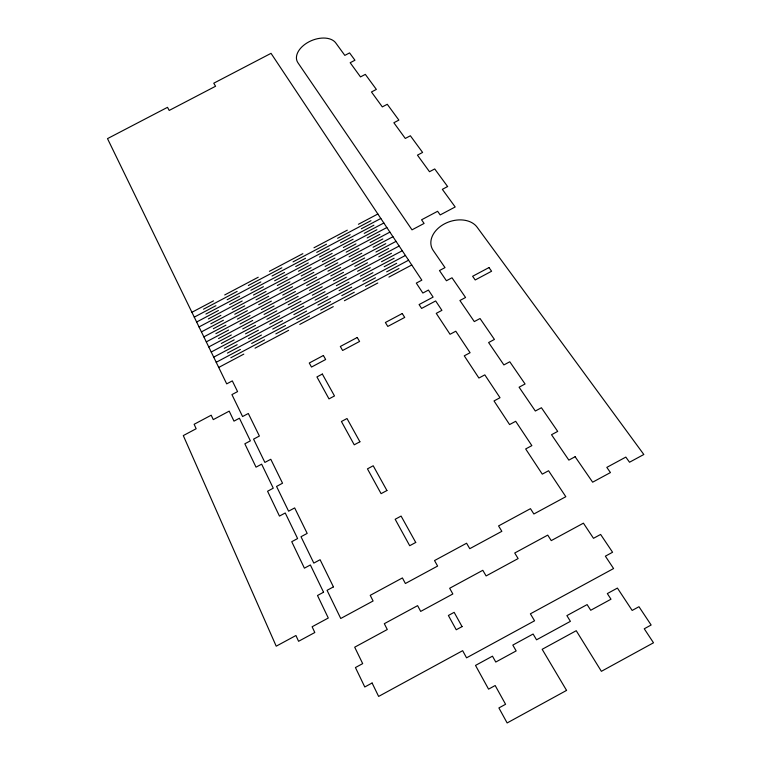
<?xml version="1.0" encoding="UTF-8"?>
<svg xmlns="http://www.w3.org/2000/svg" width="761" height="761" viewBox="0 0 761 761"><rect width="100%" height="100%" fill="white"/><g stroke="black" fill="none" stroke-linecap="round" stroke-linejoin="round"><path stroke-width="1.14" d="M227.425 353.094L261.423 335.059M272.733 329.056L306.635 311.078M317.917 305.094L351.715 287.163M362.959 281.19L396.662 263.316M216.21 362.284L240.371 349.461M251.672 343.468L285.537 325.499M296.8 319.525L330.569 301.603M341.803 295.649L375.468 277.784M386.674 271.839L408.581 260.214M230.821 357.765L264.59 339.844M275.834 333.879L309.508 316.005M320.714 310.06L354.293 292.243M365.47 286.317L398.945 268.547M218.721 367.439L243.815 354.122M255.03 348.177L288.609 330.35M299.786 324.414L333.27 306.635M344.419 300.719L377.808 282.997M388.919 277.099L411.749 264.98M191.915 312.286L213.508 300.871M224.704 294.954L258.236 277.232M269.404 271.325L302.84 253.66M313.97 247.772L347.311 230.155M358.402 224.286L377.856 214.003M203.501 309.204L237.137 291.415M248.333 285.499L281.874 267.767M293.042 261.86L326.488 244.186M337.618 238.298L370.968 220.671M194.264 317.137L215.943 305.675M227.168 299.739L260.823 281.941M272.019 276.024L305.57 258.283M316.728 252.376L350.184 234.692M361.313 228.804L380.833 218.483M205.908 314.046L239.658 296.191M250.892 290.255L284.547 272.457M295.744 266.531L329.294 248.79M340.471 242.883L373.927 225.189M196.642 322.017L218.397 310.507M229.66 304.552L263.42 286.697M274.654 280.752L308.31 262.945M319.515 257.018L353.075 239.268M364.243 233.361L383.839 223.002M208.333 318.916L242.198 300.995M253.461 295.04L287.23 277.175M298.464 271.23L332.129 253.423M343.325 247.496L376.895 229.736M199.03 326.935L220.871 315.377M232.181 309.394L266.036 291.473M277.308 285.508L311.078 267.644M322.312 261.698L355.977 243.881M367.183 237.946L386.854 227.539M210.797 323.805L244.757 305.836M256.067 299.853L289.931 281.931M301.204 275.967L334.964 258.093M346.198 252.148L379.872 234.331M201.437 331.882L223.392 320.257M234.73 314.255L268.69 296.276M279.991 290.293L313.855 272.371M325.128 266.407L358.888 248.533M370.122 242.588L389.898 232.115M213.308 328.723L247.363 310.688M258.702 304.685L292.652 286.716M303.953 280.733L337.808 262.802M349.08 256.838L382.831 238.964M203.862 336.866L225.95 325.166M237.318 319.144L271.363 301.118M282.702 295.116L316.643 277.137M327.943 271.154L361.789 253.232M373.052 247.268L392.961 236.719M215.886 333.641L250.008 315.568M261.375 309.556L295.401 291.53M306.721 285.527L340.652 267.558M351.943 261.584L385.77 243.663M206.298 341.879L228.585 330.074M239.972 324.043L274.084 305.97M285.432 299.958L319.439 281.941M330.759 275.948L364.671 257.989M375.953 252.005L396.043 241.361M218.55 338.559L252.719 320.457M264.096 314.426L298.169 296.371M309.508 290.369L343.477 272.371M354.788 266.379L388.652 248.428M208.752 346.94L231.315 334.983M242.711 328.942L276.842 310.849M288.21 304.828L322.245 286.792M333.565 280.79L367.506 262.802M378.797 256.818L399.154 246.031M221.327 343.458L255.506 325.347M266.883 319.316L300.956 301.251M312.305 295.239L346.274 277.232M357.584 271.239L391.468 253.28M211.225 352.02L234.16 339.863M245.546 333.822L279.668 315.739M291.016 309.717L325.033 291.682M336.362 285.679L370.274 267.701M381.565 261.708L402.274 250.73M224.276 348.31L258.398 330.217M269.755 324.196L303.782 306.15M315.102 300.148L349.033 282.16M360.324 276.167L394.15 258.236M213.708 357.137L237.166 344.704M248.524 338.674L282.559 320.628M293.879 314.616L327.81 296.619M339.111 290.626L372.938 272.685M384.2 266.711L405.423 255.458M566.565 690.408L507.14 722.95L498.893 707.939L505.58 704.286L495.173 685.528L488.562 689.143L475.511 665.418L492.472 656.172L495.772 662.041L516.167 650.921L512.809 645.09L533.109 634.027L536.543 639.811L570.408 621.347L566.878 615.62L587.121 604.595L590.726 610.265L610.997 599.211L607.326 593.58L617.418 588.082L632.163 610.436L638.974 606.717L651.14 625.009L644.253 628.776L653.499 642.788L601.39 671.326L576.239 630.707L542.165 649.304L566.565 690.408M462.06 626.607L456.239 629.766L448.381 615.478L454.155 612.339L462.06 626.607M372.1 683.007L364.785 686.983L355.435 667.549L362.683 663.621L354.693 647.192L387.282 629.518L384.315 623.687L417.608 605.642L420.69 611.406L452.843 593.97L449.656 588.272L482.807 570.303L486.108 575.934L518.127 558.574L514.721 553.009L547.739 535.116L551.249 540.614L583.421 523.168L593.494 538.312L600.619 534.441L612.576 552.258L605.366 556.177L613.585 568.543L530.388 613.823L534.564 620.795L466.56 657.827L462.65 650.684L378.626 696.42L372.1 683.007M323.558 592.229L317.499 595.502L328.286 618.018L312.124 626.76L314.807 632.515L298.578 641.295L295.943 635.511L276.214 646.184L183.296 435.587L196.148 428.738L194.141 424.286L211.206 415.202L213.27 419.625L229.204 411.14L233.988 421.128L239.43 418.227L250.369 440.847L244.842 443.796L256.029 467.159L261.641 464.162L273.256 488.191L267.568 491.245L279.458 516.082L285.242 512.981L297.608 538.55L291.739 541.708L304.41 568.172L310.374 564.957L323.558 592.229M333.432 586.893L327.059 590.336L340.747 618.484L373.099 600.981L370.226 595.34L402.407 577.932L405.394 583.506L437.613 566.07L434.521 560.562L466.579 543.23L469.765 548.681L501.851 531.321L498.56 525.927L530.474 508.671L533.87 513.989L565.823 496.705L548.567 470.745L542.279 474.141L525.67 448.952L531.863 445.623L515.682 421.29L509.594 424.571L494.013 400.942L500.015 397.718L484.814 374.869L478.907 378.036L464.258 355.825L470.089 352.714L455.791 331.216L450.046 334.279L436.253 313.361L441.913 310.345L435.663 300.947L421.604 308.433L419.083 304.562L433.114 297.104L428.433 290.074L422.859 293.042L416.305 283.102L421.841 280.162L271.03 53.337L213.755 83.206L215.582 86.25L169.208 110.44L167.506 107.33L107.501 138.626L226.702 383.867L232.314 380.89L237.575 391.601L231.924 394.607L242.588 416.543L248.314 413.489L259.387 436.034L253.575 439.145L264.885 462.422L270.792 459.273L282.54 483.216L276.557 486.431L288.59 511.183L294.669 507.92L307.178 533.404L301.004 536.724L313.817 563.102L320.096 559.716L333.432 586.893M415.734 542.46L409.703 545.713L395.168 519.268L401.095 516.072L415.734 542.46M575.116 456.724L568.847 460.11L551.525 434.721L557.699 431.401L541.423 407.744L535.335 411.016L519.088 387.197L525.071 383.991L509.784 361.77L503.887 364.928L488.61 342.545L494.422 339.435L480.039 318.526L474.303 321.589L459.91 300.5L465.561 297.494L452.005 277.784L446.431 280.752L439.468 270.555L445.004 267.615L433.209 250.464A25.094 18.235 -19.3 0 1 444.51 223.848A25.094 18.235 -19.3 0 1 477.099 227.168L643.825 454.498L629.528 462.231L625.827 457.095L606.812 467.387L610.446 472.562L592.648 482.189L575.116 456.724M386.93 490.522L381.09 493.661L367.458 468.862L373.204 465.77L386.93 490.522M359.905 441.78L354.236 444.814L341.423 421.499L347.006 418.521L359.905 441.78M322.341 374.051L316.928 376.933L328.99 398.888L334.488 395.948L322.341 374.051M323.396 355.492L309.27 363.016L311.496 367.059L325.651 359.515L323.396 355.492M357.232 337.484L340.319 346.483L342.631 350.479L359.592 341.451L357.232 337.484M402.246 313.532L385.38 322.502L387.796 326.431L404.719 317.423L402.246 313.532M488.971 267.577L472.619 276.281L475.216 279.962L491.606 271.23L488.971 267.577M447.62 186.54L442.341 189.337L455.183 206.973L440.2 214.916L437.613 211.292L421.565 219.796L424.096 223.439L412.015 229.841L297.932 62.754A21.489 13.489 -22.5 0 1 309.042 41.779A21.489 13.489 -22.5 0 1 335.791 42.977L344.828 55.391L349.575 52.909L354.949 60.233L350.174 62.725L360.495 76.909L365.328 74.378L376.362 89.408L371.463 91.976L382.317 106.892L387.273 104.286L398.878 120.105L393.856 122.749L405.29 138.445L410.369 135.772L422.602 152.438L417.456 155.149L429.499 171.71L434.721 168.952L447.62 186.54"/></g></svg>
